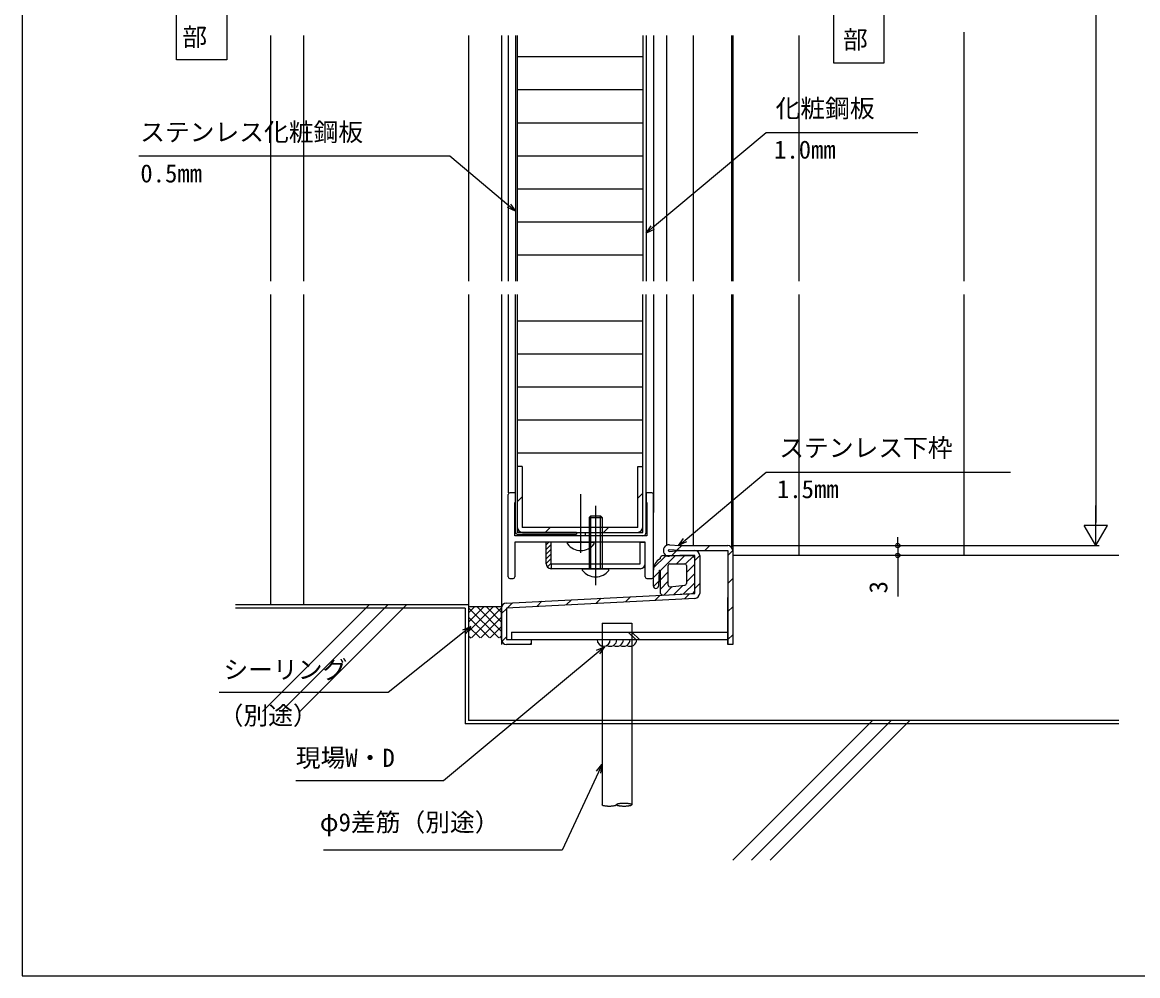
# Model space of a CAD drawing. Units: millimetres, scale not verified. Extents: x -438 to 438, y -344 to 341.
# Drawn here: x -437 to -99.2, y -343.7 to -54.9 of the extents above; entities that cross this region are included whole.
import ezdxf
from ezdxf.enums import TextEntityAlignment as Align

# ---------------------------------------------------------------- set-up
doc = ezdxf.new("R2010")
doc.units = ezdxf.units.MM
doc.header["$LTSCALE"] = 2
for name, color, linetype in [('0-1_USER1', 3, 'Continuous'), ('0-2_YKK_11', 7, 'Continuous'), ('0-3_YKK_12', 2, 'Continuous'), ('0-4_YKK_13', 4, 'Continuous'), ('0-6_YKK_D', 6, 'Continuous'), ('0-7_YKK_ZWAK', 7, 'Continuous'), ('0-8_YSS_K', 3, 'Continuous'), ('0-9_YSS_KE', 3, 'Continuous')]:
    doc.layers.add(name, color=color, linetype=linetype)
doc.styles.add('ＭＳ ゴシック', font='')
doc.styles.get('ＭＳ ゴシック').set_extended_font_data('MS Gothic')

msp = doc.modelspace()

# ---------------------------------------------------------------- linework, layer by layer
at = {"layer": '0-1_USER1'}
for points in [[(-390.26, -66.284), (-390.26, -40.004), (-375.067, -40.004), (-375.067, -66.284)], [(-191.241, -67.268), (-191.241, -40.988), (-176.049, -40.988), (-176.049, -67.268)]]:
    msp.add_lwpolyline(points, close=True, dxfattribs=at)
at = {"layer": '0-2_YKK_11'}
for p, q in [((-289.831, -222.911), (-289.831, -197.911)), ((-245.831, -222.911), (-245.831, -197.911)), ((-237.89, -214.911), (-241.062, -214.662)), ((-241.062, -215.16), (-237.89, -214.911)), ((-238.84, -214.986), (-240.473, -216.619)), ((-237.265, -213.411), (-238.702, -214.847)), ((-228.78, -213.411), (-230.28, -214.911)), ((-221.831, -214.947), (-223.331, -216.447)), ((-231.831, -216.462), (-233.331, -217.962)), ((-231.831, -216.411), (-231.831, -227.911)), ((-289.331, -223.411), (-288.331, -223.411)), ((-247.831, -223.411), (-246.331, -223.411)), ((-221.831, -223.433), (-223.331, -224.933)), ((-290.408, -230.838), (-233.331, -227.911)), ((-261.706, -229.366), (-263.289, -230.949)), ((-252.762, -228.908), (-254.345, -230.491)), ((-243.818, -228.449), (-245.401, -230.032)), ((-234.874, -227.99), (-236.457, -229.573)), ((-291.831, -241.911), (-291.831, -232.336)), ((-290.331, -232.536), (-291.831, -234.036)), ((-288.538, -230.742), (-290.121, -232.325)), ((-279.594, -230.284), (-281.177, -231.867)), ((-270.65, -229.825), (-272.233, -231.408)), ((-221.831, -231.918), (-223.331, -233.418)), ((-290.331, -241.021), (-291.739, -242.429)), ((-282.831, -243.006), (-283.236, -243.411)), ((-282.831, -241.911), (-282.831, -243.411)), ((-221.831, -240.403), (-223.331, -241.903)), ((-282.831, -243.411), (-290.331, -243.411))]:
    msp.add_line(p, q, dxfattribs=at)
for points in [[(-246.331, -197.411), (-248.031, -197.411), (-248.031, -200.411), (-247.831, -200.411), (-247.831, -210.411), (-287.831, -210.411), (-287.831, -200.411), (-287.631, -200.411), (-287.631, -197.411), (-289.331, -197.411)], [(-248.331, -222.911), (-248.331, -212.411), (-267.531, -212.411), (-267.831, -212.111), (-268.131, -212.411), (-287.831, -212.411), (-287.831, -222.911)], [(-240.944, -213.167), (-237.831, -213.411), (-223.331, -213.411)], [(-237.831, -214.911), (-223.331, -214.911), (-223.331, -243.411)], [(-233.331, -227.911), (-233.331, -216.411), (-237.831, -216.411), (-240.944, -216.656)], [(-233.254, -229.409), (-290.331, -232.336), (-290.331, -241.911), (-282.831, -241.911)], [(-221.831, -243.411), (-223.331, -243.411), (-223.331, -229.101)]]:
    msp.add_lwpolyline(points, dxfattribs=at)
for centre, radius, start, end in [((-289.331, -197.911), 0.5, 90, 180), ((-246.331, -197.911), 0.5, 360, 90), ((-241.081, -214.911), 1.75, 85.507, 274.493), ((-241.081, -214.911), 0.25, 85.507, 274.493), ((-233.331, -216.411), 1.5, 0, 90), ((-223.331, -214.911), 1.5, 0, 90), ((-223.331, -214.911), 1.5, 0, 90), ((-289.331, -222.911), 0.5, 180, 270), ((-288.331, -222.911), 0.5, 270, 0), ((-247.831, -222.911), 0.5, 180, 270), ((-246.331, -222.911), 0.5, 270, 0), ((-233.331, -227.911), 1.5, 272.936, 0), ((-290.331, -232.336), 1.5, 92.936, 180), ((-290.331, -241.911), 1.5, 180, 270)]:
    msp.add_arc(centre, radius, start, end, dxfattribs=at)
at = {"layer": '0-3_YKK_12'}
for p, q in [((-361.831, -58.857), (-361.831, -133.357)), ((-351.831, -58.857), (-351.831, -133.357)), ((-301.831, -58.857), (-301.831, -133.357)), ((-291.831, -58.857), (-291.831, -133.357)), ((-289.831, -58.857), (-289.831, -133.357)), ((-287.631, -58.857), (-287.631, -133.357)), ((-287.131, -58.857), (-287.131, -133.357)), ((-249.031, -58.857), (-249.031, -133.357)), ((-248.031, -58.857), (-248.031, -133.357)), ((-245.831, -58.857), (-245.831, -133.357)), ((-241.831, -58.857), (-241.831, -133.357)), ((-233.831, -58.857), (-233.831, -133.357)), ((-222.231, -58.857), (-222.231, -133.357)), ((-221.831, -58.857), (-221.831, -133.357)), ((-201.831, -58.857), (-201.831, -133.357)), ((-249.031, -65.411), (-287.131, -65.411)), ((-249.031, -75.411), (-287.131, -75.411)), ((-249.031, -85.411), (-287.131, -85.411)), ((-249.031, -95.411), (-287.131, -95.411)), ((-249.031, -105.411), (-287.131, -105.411)), ((-249.031, -115.411), (-287.131, -115.411)), ((-249.031, -125.411), (-287.131, -125.411)), ((-361.831, -137.357), (-361.831, -231.406)), ((-351.831, -137.357), (-351.831, -231.406)), ((-301.831, -137.357), (-301.831, -231.406)), ((-291.831, -137.357), (-291.831, -243.411)), ((-289.831, -137.357), (-289.831, -197.411)), ((-287.631, -209.411), (-287.631, -137.357)), ((-287.131, -137.357), (-287.131, -209.411)), ((-249.031, -209.411), (-249.031, -137.357)), ((-248.031, -209.411), (-248.031, -137.357)), ((-245.831, -137.357), (-245.831, -203.411)), ((-241.831, -137.357), (-241.831, -213.411)), ((-233.831, -137.357), (-233.831, -213.411)), ((-222.231, -137.357), (-222.231, -213.891)), ((-221.831, -137.357), (-221.831, -243.411)), ((-201.831, -137.357), (-201.831, -216.406)), ((-249.031, -145.411), (-287.131, -145.411)), ((-249.031, -155.411), (-287.131, -155.411)), ((-249.031, -165.411), (-287.131, -165.411)), ((-249.031, -175.411), (-287.131, -175.411)), ((-249.031, -185.411), (-287.131, -185.411)), ((-267.831, -215.648), (-267.831, -197.824)), ((-263.331, -225.411), (-263.331, -201.411)), ((-269.131, -209.411), (-287.131, -209.411)), ((-269.131, -209.411), (-269.131, -209.911)), ((-266.531, -209.411), (-249.031, -209.411)), ((-266.531, -209.411), (-266.531, -210.411)), ((-287.131, -209.911), (-269.131, -209.911)), ((-249.031, -210.411), (-266.531, -210.411))]:
    msp.add_line(p, q, dxfattribs=at)
for centre, radius, start, end in [((-287.131, -209.411), 0.5, 180, 270), ((-249.031, -209.411), 1, 270, 0)]:
    msp.add_arc(centre, radius, start, end, dxfattribs=at)
at = {"layer": '0-4_YKK_13'}
for p, q in [((-287.081, -189.411), (-287.081, -207.811)), ((-285.581, -189.411), (-287.081, -189.411)), ((-285.581, -189.411), (-285.581, -207.911)), ((-249.081, -207.811), (-249.081, -189.411)), ((-287.081, -200.166), (-285.581, -198.666)), ((-250.581, -199.021), (-249.081, -197.521)), ((-265.331, -204.911), (-264.831, -204.411)), ((-265.331, -204.911), (-261.331, -204.911)), ((-265.331, -204.911), (-265.331, -220.411)), ((-264.831, -204.411), (-261.831, -204.411)), ((-264.831, -220.411), (-264.831, -204.411)), ((-261.831, -220.411), (-261.831, -204.411)), ((-261.331, -204.911), (-261.831, -204.411)), ((-261.331, -204.911), (-261.331, -220.411)), ((-250.581, -207.911), (-285.581, -207.911)), ((-285.481, -209.411), (-250.681, -209.411)), ((-278.649, -209.411), (-277.149, -207.911)), ((-260.971, -209.411), (-259.471, -207.911)), ((-276.831, -212.411), (-278.331, -212.411)), ((-278.331, -218.911), (-278.331, -212.411)), ((-278.331, -213.196), (-277.547, -212.411)), ((-276.831, -218.911), (-276.831, -212.411)), ((-271.831, -212.411), (-263.831, -212.411)), ((-271.831, -212.911), (-271.831, -212.411)), ((-263.831, -212.911), (-263.831, -212.411)), ((-249.831, -212.411), (-248.331, -212.411)), ((-249.831, -218.911), (-249.831, -212.411)), ((-248.331, -218.911), (-248.331, -212.411)), ((-278.331, -214.61), (-276.831, -213.11)), ((-278.331, -216.024), (-276.831, -214.524)), ((-278.331, -217.438), (-276.831, -215.938)), ((-221.831, -214.911), (-221.831, -243.411)), ((-278.331, -218.852), (-276.831, -217.352)), ((-277.962, -219.897), (-276.831, -218.767)), ((-276.831, -218.911), (-276.831, -220.411)), ((-276.831, -218.911), (-249.831, -218.911)), ((-245.766, -220.158), (-242.019, -216.411)), ((-243.831, -221.051), (-239.191, -216.411)), ((-242.831, -216.411), (-234.331, -216.411)), ((-241.331, -225.411), (-241.331, -219.411)), ((-240.831, -218.911), (-236.331, -218.911)), ((-238.863, -218.911), (-236.363, -216.411)), ((-236.094, -218.971), (-233.733, -216.61)), ((-235.831, -221.537), (-233.331, -219.037)), ((-235.831, -219.411), (-235.831, -224.911)), ((-233.331, -226.911), (-233.331, -217.411)), ((-277.046, -220.396), (-276.831, -220.181)), ((-249.831, -220.411), (-276.831, -220.411)), ((-259.331, -220.911), (-259.331, -220.411)), ((-245.831, -225.661), (-245.831, -220.875)), ((-245.831, -223.051), (-244.146, -221.366)), ((-244.131, -221.018), (-244.332, -225.693)), ((-243.831, -221.018), (-243.831, -227.411)), ((-243.831, -223.88), (-241.331, -221.38)), ((-235.831, -224.365), (-233.331, -221.865)), ((-245.806, -225.854), (-244.273, -224.322)), ((-243.831, -226.708), (-241.331, -224.208)), ((-242.698, -228.403), (-240.128, -225.833)), ((-240.831, -225.911), (-236.331, -225.411)), ((-239.693, -228.227), (-236.946, -225.479)), ((-236.687, -228.05), (-233.331, -224.693)), ((-233.331, -226.447), (-231.831, -224.947)), ((-242.831, -228.411), (-234.331, -227.911)), ((-223.331, -243.411), (-223.331, -229.112)), ((-288.831, -239.611), (-223.331, -239.611)), ((-288.831, -239.611), (-288.831, -241.911)), ((-261.406, -236.911), (-261.406, -291.911)), ((-261.406, -236.911), (-252.406, -236.911)), ((-253.478, -239.611), (-251.178, -241.911)), ((-252.406, -236.911), (-252.406, -291.911)), ((-252.331, -239.611), (-250.031, -241.911)), ((-223.331, -241.911), (-223.331, -239.611)), ((-223.329, -241.911), (-223.327, -239.611)), ((-288.831, -241.911), (-223.331, -241.911))]:
    msp.add_line(p, q, dxfattribs=at)
for points in [[(-250.581, -207.911), (-250.581, -189.411), (-249.081, -189.411)], [(-267.331, -220.911), (-267.331, -220.411), (-259.331, -220.411)], [(-257.057, -291.911), (-257.065, -291.955), (-257.09, -291.998), (-257.131, -292.041), (-257.188, -292.082), (-257.26, -292.122), (-257.348, -292.161), (-257.45, -292.198), (-257.565, -292.233), (-257.694, -292.265), (-257.833, -292.294), (-257.984, -292.321), (-258.144, -292.344), (-258.312, -292.364), (-258.488, -292.381), (-258.668, -292.394), (-258.854, -292.404), (-259.042, -292.409), (-259.231, -292.411), (-259.421, -292.409), (-259.609, -292.404), (-259.794, -292.394), (-259.975, -292.381), (-260.151, -292.364), (-260.319, -292.344), (-260.479, -292.321), (-260.629, -292.294), (-260.769, -292.265), (-260.897, -292.233), (-261.013, -292.198), (-261.115, -292.161), (-261.202, -292.122), (-261.275, -292.082), (-261.332, -292.041), (-261.373, -291.998), (-261.398, -291.955), (-261.406, -291.911)], [(-252.406, -291.911), (-252.415, -291.955), (-252.442, -291.998), (-252.486, -292.041), (-252.546, -292.082), (-252.624, -292.122), (-252.718, -292.161), (-252.827, -292.198), (-252.95, -292.233), (-253.087, -292.265), (-253.237, -292.294), (-253.398, -292.321), (-253.569, -292.344), (-253.749, -292.364), (-253.936, -292.381), (-254.13, -292.394), (-254.328, -292.404), (-254.529, -292.409), (-254.731, -292.411), (-254.934, -292.409), (-255.135, -292.404), (-255.333, -292.394), (-255.527, -292.381), (-255.714, -292.364), (-255.894, -292.344), (-256.065, -292.321), (-256.226, -292.294), (-256.376, -292.265), (-256.513, -292.233), (-256.636, -292.198), (-256.745, -292.161), (-256.839, -292.122), (-256.916, -292.082), (-256.977, -292.041), (-257.021, -291.998), (-257.048, -291.955), (-257.057, -291.911), (-257.048, -291.868), (-257.021, -291.824), (-256.977, -291.782)], [(-256.977, -291.782), (-256.916, -291.74), (-256.839, -291.7), (-256.745, -291.661), (-256.636, -291.624), (-256.513, -291.59), (-256.376, -291.558), (-256.226, -291.528), (-256.065, -291.502), (-255.894, -291.478), (-255.714, -291.458), (-255.527, -291.441), (-255.333, -291.428), (-255.135, -291.419), (-254.934, -291.413), (-254.731, -291.411), (-254.529, -291.413), (-254.328, -291.419), (-254.13, -291.428), (-253.936, -291.441), (-253.749, -291.458), (-253.569, -291.478), (-253.398, -291.502), (-253.237, -291.528), (-253.087, -291.558), (-252.95, -291.59), (-252.827, -291.624), (-252.718, -291.661), (-252.624, -291.7), (-252.546, -291.74), (-252.486, -291.782), (-252.442, -291.824), (-252.415, -291.868), (-252.406, -291.911)]]:
    msp.add_lwpolyline(points, dxfattribs=at)
for centre, radius, start, end in [((-285.481, -207.811), 1.6, 180, 270), ((-250.681, -207.811), 1.6, 270, 0), ((-267.831, -209.911), 5, 216.86989, 323.1301), ((-276.831, -218.911), 1.5, 180, 270), ((-249.831, -218.911), 1.5, 270, 0), ((-241.831, -220.875), 4, 120, 180), ((-242.831, -217.411), 1, 90, 180), ((-240.831, -219.411), 0.5, 90, 180), ((-236.331, -219.411), 0.5, 360, 90), ((-234.331, -217.411), 1, 0, 90), ((-263.331, -217.911), 5, 216.86989, 323.1301), ((-243.981, -221.018), 0.15, 360, 180), ((-245.081, -225.661), 0.75, 180, 357.542), ((-240.831, -225.411), 0.5, 180, 270), ((-236.331, -224.911), 0.5, 270, 0), ((-242.831, -227.411), 1, 180, 270), ((-234.331, -226.911), 1, 270, 360), ((-260.906, -241.911), 2, 180, 0), ((-258.906, -241.911), 2, 240, 0), ((-256.906, -241.911), 2, 240, 0), ((-254.906, -241.911), 2, 240, 0), ((-252.906, -241.911), 2, 240, 0)]:
    msp.add_arc(centre, radius, start, end, dxfattribs=at)
at = {"layer": '0-6_YKK_D'}
for p, q in [((-111.828, 104.589), (-111.828, -206.411)), ((-111.828, -213.411), (-111.828, -201.287)), ((-111.828, -213.411), (-115.328, -207.349)), ((-108.328, -207.349), (-115.328, -207.349)), ((-111.828, -213.411), (-108.328, -207.349)), ((-171.831, -213.411), (-171.831, -210.861)), ((-222.331, -213.411), (-110.828, -213.411)), ((-171.831, -213.411), (-171.831, -216.406)), ((-171.831, -216.406), (-171.831, -228.853))]:
    msp.add_line(p, q, dxfattribs=at)
for points in [[(-248.031, -118.735), (-246.078, -117.096), (-211.694, -88.245), (-165.799, -88.245)], [(-287.631, -112.142), (-289.585, -110.503), (-307.523, -95.451), (-401.712, -95.451)], [(-289.145, -109.98), (-287.631, -112.142), (-290.024, -111.026)], [(-245.639, -117.62), (-248.031, -118.735), (-246.517, -116.573)], [(-238.212, -213.381), (-236.259, -211.742), (-211.694, -191.13), (-137.647, -191.13)], [(-235.82, -212.265), (-238.212, -213.381), (-236.698, -211.219)], [(-301.187, -237.914), (-303.176, -239.508), (-326.156, -257.929), (-377.403, -257.929)], [(-303.604, -238.975), (-301.187, -237.914), (-302.749, -240.042)], [(-260.642, -244.035), (-262.602, -245.667), (-309.393, -284.634), (-354.13, -284.634)], [(-263.039, -245.142), (-260.642, -244.035), (-262.164, -246.192)], [(-261.42, -279.707), (-262.498, -282.018), (-273.516, -305.647), (-345.747, -305.647)], [(-263.117, -281.73), (-261.42, -279.707), (-261.878, -282.307)]]:
    msp.add_lwpolyline(points, dxfattribs=at)
for centre in [(-171.831, -213.411), (-171.831, -216.406)]:
    msp.add_circle(centre, 0.637, dxfattribs=at)
at = {"layer": '0-7_YKK_ZWAK'}
msp.add_line((-437, 306.3), (-437, -343.7), dxfattribs=at)
msp.add_lwpolyline([(-437, -343.7), (438, -343.7), (438, 306.3)], dxfattribs=at)
at = {"layer": '0-8_YSS_K'}
for p, q in [((-151.828, -57.857), (-151.828, -133.357)), ((-151.828, -137.357), (-151.828, -216.406)), ((-104.831, -216.406), (-221.831, -216.406)), ((-301.831, -231.406), (-372.44, -231.406)), ((-331.964, -231.406), (-364.245, -263.687)), ((-326.307, -231.406), (-358.588, -263.687)), ((-320.65, -231.406), (-352.931, -263.687)), ((-301.831, -231.406), (-301.831, -266.406)), ((-301.831, -231.906), (-291.831, -231.906)), ((-301.831, -233.766), (-299.971, -231.906)), ((-301.831, -236.595), (-297.143, -231.906)), ((-301.831, -239.423), (-294.314, -231.906)), ((-301.831, -232.222), (-292.647, -241.406)), ((-300.986, -241.406), (-291.831, -232.252)), ((-299.318, -231.906), (-291.831, -239.393)), ((-296.49, -231.906), (-291.831, -236.565)), ((-293.661, -231.886), (-291.831, -233.716)), ((-301.831, -235.05), (-295.475, -241.406)), ((-298.157, -241.406), (-291.831, -235.08)), ((-301.831, -237.879), (-298.304, -241.406)), ((-295.329, -241.406), (-291.831, -237.909)), ((-301.831, -240.707), (-301.132, -241.406)), ((-292.5, -241.386), (-291.831, -240.717)), ((-104.831, -266.406), (-301.831, -266.406)), ((-179.488, -266.406), (-221.782, -308.7)), ((-173.831, -266.406), (-216.125, -308.7)), ((-168.174, -266.406), (-210.468, -308.7))]:
    msp.add_line(p, q, dxfattribs=at)
at = {"layer": '0-9_YSS_KE'}
for p, q in [((-302.831, -232.406), (-372.44, -232.406)), ((-302.831, -232.406), (-302.831, -267.406)), ((-104.831, -267.406), (-302.831, -267.406))]:
    msp.add_line(p, q, dxfattribs=at)

# ---------------------------------------------------------------- texts
at = {"layer": '0-1_USER1', "style": 'ＭＳ ゴシック'}
for p in [(-388.521, -63.768), (-188.415, -64.562)]:
    msp.add_text('部', height=5.499, dxfattribs=at).set_placement(p, align=Align.BOTTOM_LEFT)
at = {"layer": '0-6_YKK_D', "style": 'ＭＳ ゴシック'}
for s, p in [('化粧鋼板', (-208.838, -85.354)), ('ステンレス化粧鋼板', (-401.295, -92.56)), ('1.0mm', (-209.307, -97.854)), ('0.5mm', (-401.252, -105.06)), ('ステンレス下枠', (-207.712, -188.196)), ('1.5mm', (-208.437, -200.696)), ('シーリング', (-376.07, -255.378)), ('（別途）', (-377.519, -269.284)), ('現場W・D', (-354.168, -282.1)), ('φ9差筋（別途）', (-346.89, -301.608))]:
    msp.add_text(s, height=5.499, dxfattribs=at).set_placement(p, align=Align.BOTTOM_LEFT)
msp.add_text('3', height=5.499, rotation=90, dxfattribs=at).set_placement((-173.331, -227.907), align=Align.BOTTOM_LEFT)

doc.saveas('drawing.dxf')
